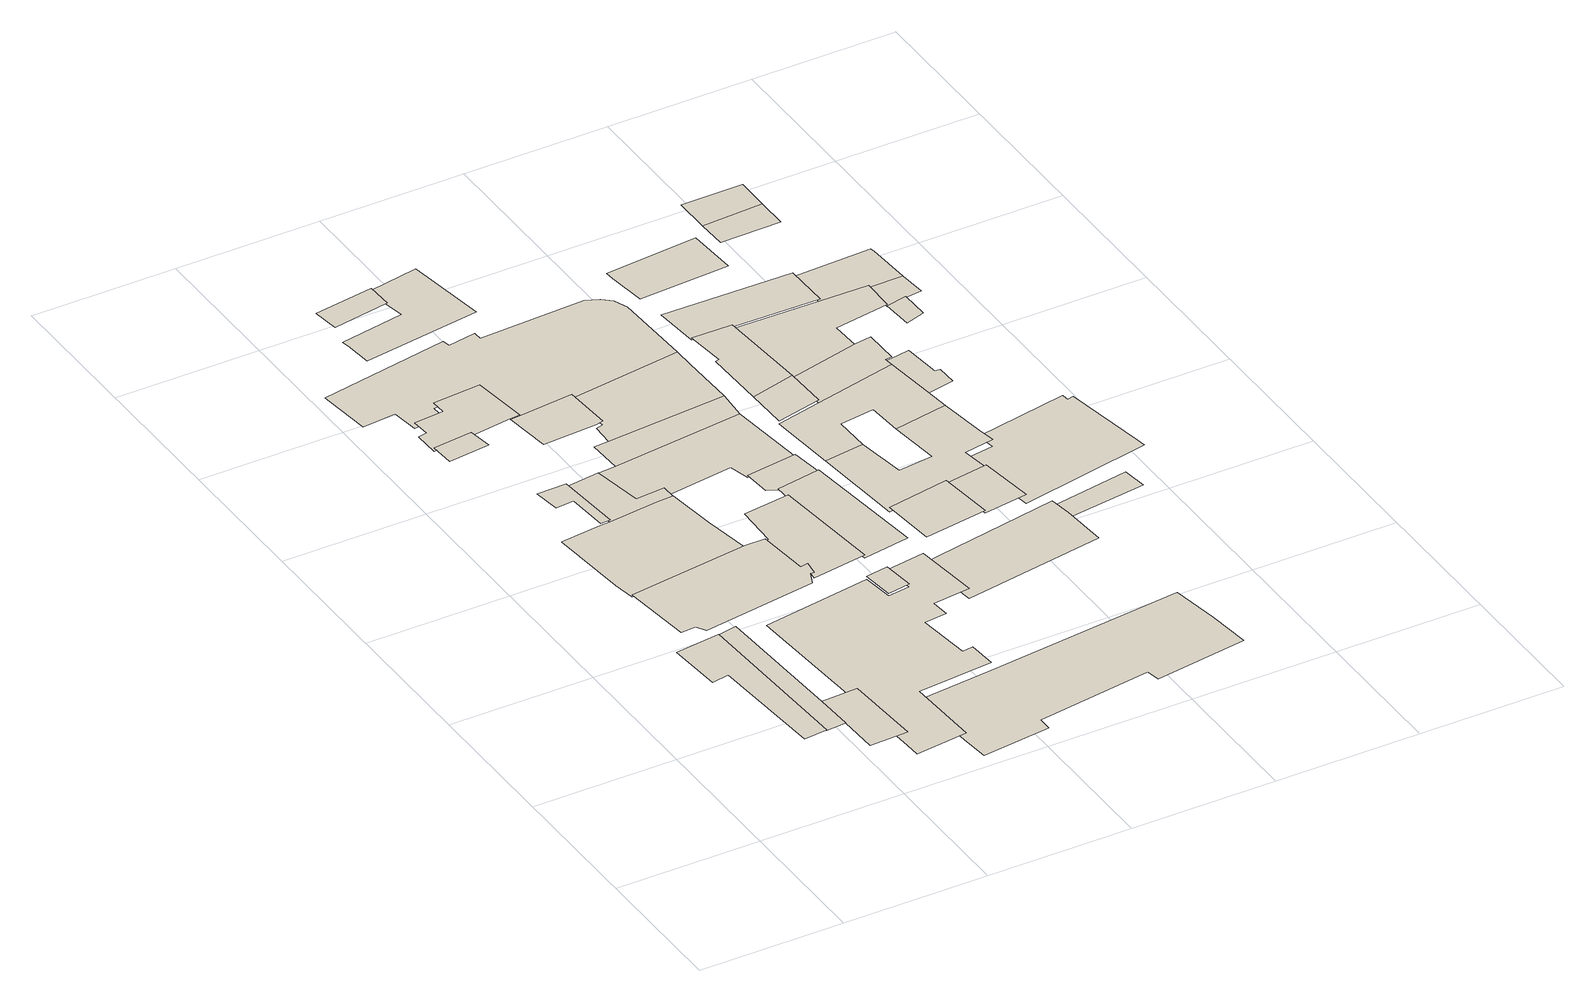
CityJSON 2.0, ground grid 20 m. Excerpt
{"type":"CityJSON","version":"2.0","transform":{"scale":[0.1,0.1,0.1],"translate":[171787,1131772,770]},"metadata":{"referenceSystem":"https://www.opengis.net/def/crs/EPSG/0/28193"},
"CityObjects":{
"building1":{"type":"Building","attributes":{"material":{"value":"dressed stone","sources":[{"name":"Amiran Atlas, sheet 11, map 4.2","type":"Secondary cartographic source"}],"paradata":{"author":"Beatrice Vaienti","date":"29-05-2023","version":0}},"time":{"estimatedStart":{"year":1841},"estimatedEnd":{"year":1938}},"roof":{"type":{"value":"hip","paradata":{"type":"user","author":"Beatrice Vaienti","date":"29-05-2023","comments":"In the Atlas the value is reported is 'gabled (tiles)', however it is not clear whether it refers to a hip or a gable roof. Therefore we assigned a random value between the two.","version":0}}},"numberOfFloors":{"value":"3","sources":[{"name":"Amiran Atlas, sheet 12, map 4.3","type":"Secondary cartographic source"}],"paradata":{"type":"user","author":"Beatrice Vaienti","date":"29-05-2023","comments":"In the atlas the value is \"1-3\", we have chosen a random value between 1 and 3 assigning a higher probability to 1 and 2 floors, respectively p=[0.35,0.35,0.3] for 1, 2, 3 floors","version":0}},"updatedGeometry":true,"terrainDifference":{"value":"0.7211986708840122"}},"geometry":[{"type":"MultiSurface","lod":"0","boundaries":[[[0,1,2,3,4,5]]]}]},
"building2":{"type":"Building","attributes":{"material":{"paradata":{"version":0}},"time":{"estimatedStart":{"year":1841},"estimatedEnd":{"year":1938}},"roof":{"type":{"value":"flat","paradata":{"type":"predicted","date":"05-06-2023","comments":"Random Forest Classifier","version":0}}},"numberOfFloors":{"value":"1","sources":[{"name":"Amiran Atlas, sheet 12, map 4.3","type":"Secondary cartographic source"}],"paradata":{"type":"user","author":"Beatrice Vaienti","date":"29-05-2023","comments":"In the atlas the value is \"1-3\", we have chosen a random value between 1 and 3 assigning a higher probability to 1 and 2 floors, respectively p=[0.35,0.35,0.3] for 1, 2, 3 floors","version":0}},"updatedGeometry":true,"terrainDifference":{"value":"0.6657682129832684"}},"geometry":[{"type":"MultiSurface","lod":"0","boundaries":[[[6,7,8,9,10,11]]]}]},
"building3":{"type":"Building","attributes":{"material":{"value":"dressed stone","sources":[{"name":"Amiran Atlas, sheet 11, map 4.2","type":"Secondary cartographic source"}],"paradata":{"author":"Beatrice Vaienti","date":"29-05-2023","version":0}},"time":{"estimatedStart":{"year":1841},"estimatedEnd":{"year":1938}},"roof":{"type":{"value":"hip","paradata":{"type":"user","author":"Beatrice Vaienti","date":"29-05-2023","comments":"In the Atlas the value is reported is 'gabled (tiles)', however it is not clear whether it refers to a hip or a gable roof. Therefore we assigned a random value between the two.","version":0}}},"numberOfFloors":{"value":"1","sources":[{"name":"Amiran Atlas, sheet 12, map 4.3","type":"Secondary cartographic source"}],"paradata":{"type":"user","author":"Beatrice Vaienti","date":"29-05-2023","comments":"In the atlas the value is \"1-3\", we have chosen a random value between 1 and 3 assigning a higher probability to 1 and 2 floors, respectively p=[0.35,0.35,0.3] for 1, 2, 3 floors","version":0}},"updatedGeometry":true,"terrainDifference":{"value":"0.5408646697022487"}},"geometry":[{"type":"MultiSurface","lod":"0","boundaries":[[[9,12,13,14,10]]]}]},
"building4":{"type":"Building","attributes":{"material":{"value":"dressed stone","sources":[{"name":"Amiran Atlas, sheet 11, map 4.2","type":"Secondary cartographic source"}],"paradata":{"author":"Beatrice Vaienti","date":"29-05-2023","version":0}},"time":{"estimatedStart":{"year":1841},"estimatedEnd":{"year":1938}},"roof":{"type":{"value":"flat","paradata":{"type":"user","author":"Beatrice Vaienti","date":"29-05-2023","version":0}}},"numberOfFloors":{"value":"3","sources":[{"name":"Amiran Atlas, sheet 12, map 4.3","type":"Secondary cartographic source"}],"paradata":{"type":"user","author":"Beatrice Vaienti","date":"29-05-2023","comments":"In the atlas the value is \"1-3\", we have chosen a random value between 1 and 3 assigning a higher probability to 1 and 2 floors, respectively p=[0.35,0.35,0.3] for 1, 2, 3 floors","version":0}},"updatedGeometry":true,"terrainDifference":{"value":"0.40396376254211647"}},"geometry":[{"type":"MultiSurface","lod":"0","boundaries":[[[15,16,17,18,19,20,21]]]}]},
"building5":{"type":"Building","attributes":{"material":{"value":"dressed stone","sources":[{"name":"Amiran Atlas, sheet 11, map 4.2","type":"Secondary cartographic source"}],"paradata":{"author":"Beatrice Vaienti","date":"29-05-2023","version":0}},"time":{"estimatedStart":{"year":1841},"estimatedEnd":{"year":1938}},"roof":{"type":{"value":"gable","paradata":{"type":"user","author":"Beatrice Vaienti","date":"29-05-2023","comments":"In the Atlas the value is reported is 'gabled (tiles)', however it is not clear whether it refers to a hip or a gable roof. Therefore we assigned a random value between the two.","version":0}}},"numberOfFloors":{"value":"2","sources":[{"name":"Amiran Atlas, sheet 12, map 4.3","type":"Secondary cartographic source"}],"paradata":{"type":"user","author":"Beatrice Vaienti","date":"29-05-2023","comments":"In the atlas the value is \"1-3\", we have chosen a random value between 1 and 3 assigning a higher probability to 1 and 2 floors, respectively p=[0.35,0.35,0.3] for 1, 2, 3 floors","version":0}},"updatedGeometry":true,"terrainDifference":{"value":"1.5438136803408853"}},"geometry":[{"type":"MultiSurface","lod":"0","boundaries":[[[22,23,24,25,26,27,28,29,30,31,32]]]}]},
"building6":{"type":"Building","attributes":{"material":{"value":"dressed stone","sources":[{"name":"Amiran Atlas, sheet 11, map 4.2","type":"Secondary cartographic source"}],"paradata":{"author":"Beatrice Vaienti","date":"29-05-2023","version":0}},"time":{"estimatedStart":{"year":1841},"estimatedEnd":{"year":1938}},"roof":{"type":{"value":"flat","paradata":{"type":"user","author":"Beatrice Vaienti","date":"29-05-2023","version":0}}},"numberOfFloors":{"value":"2","sources":[{"name":"Amiran Atlas, sheet 12, map 4.3","type":"Secondary cartographic source"}],"paradata":{"type":"user","author":"Beatrice Vaienti","date":"29-05-2023","comments":"In the atlas the value is \"1-3\", we have chosen a random value between 1 and 3 assigning a higher probability to 1 and 2 floors, respectively p=[0.35,0.35,0.3] for 1, 2, 3 floors","version":0}},"updatedGeometry":true,"terrainDifference":{"value":"0.45696087743050884"}},"geometry":[{"type":"MultiSurface","lod":"0","boundaries":[[[33,34,35,36]]]}]},
"building7":{"type":"Building","attributes":{"material":{"value":"dressed stone","sources":[{"name":"Amiran Atlas, sheet 11, map 4.2","type":"Secondary cartographic source"}],"paradata":{"author":"Beatrice Vaienti","date":"29-05-2023","version":0}},"time":{"estimatedStart":{"year":1841},"estimatedEnd":{"year":1938}},"roof":{"type":{"value":"gable","paradata":{"type":"user","author":"Beatrice Vaienti","date":"29-05-2023","comments":"In the Atlas the value is reported is 'gabled (tiles)', however it is not clear whether it refers to a hip or a gable roof. Therefore we assigned a random value between the two.","version":0}}},"numberOfFloors":{"value":"2","sources":[{"name":"Amiran Atlas, sheet 12, map 4.3","type":"Secondary cartographic source"}],"paradata":{"type":"user","author":"Beatrice Vaienti","date":"29-05-2023","comments":"In the atlas the value is \"1-3\", we have chosen a random value between 1 and 3 assigning a higher probability to 1 and 2 floors, respectively p=[0.35,0.35,0.3] for 1, 2, 3 floors","version":0}},"updatedGeometry":true,"terrainDifference":{"value":"1.4872227046109037"}},"geometry":[{"type":"MultiSurface","lod":"0","boundaries":[[[37,38,39,40,41,42,43,44,45]]]}]},
"building8":{"type":"Building","attributes":{"material":{"value":"dressed stone","sources":[{"name":"Amiran Atlas, sheet 11, map 4.2","type":"Secondary cartographic source"}],"paradata":{"author":"Beatrice Vaienti","date":"29-05-2023","version":0}},"time":{"estimatedStart":{"year":1841},"estimatedEnd":{"year":1938}},"roof":{"type":{"value":"flat","paradata":{"type":"user","author":"Beatrice Vaienti","date":"29-05-2023","version":0}}},"numberOfFloors":{"value":"3","sources":[{"name":"Amiran Atlas, sheet 12, map 4.3","type":"Secondary cartographic source"}],"paradata":{"type":"user","author":"Beatrice Vaienti","date":"29-05-2023","comments":"In the atlas the value is \"1-3\", we have chosen a random value between 1 and 3 assigning a higher probability to 1 and 2 floors, respectively p=[0.35,0.35,0.3] for 1, 2, 3 floors","version":0}},"updatedGeometry":true,"terrainDifference":{"value":"0.7881092323838966"}},"geometry":[{"type":"MultiSurface","lod":"0","boundaries":[[[46,47,48,49,50,51,52,53,54,55]]]}]},
"building9":{"type":"Building","attributes":{"material":{"value":"dressed stone","sources":[{"name":"Amiran Atlas, sheet 11, map 4.2","type":"Secondary cartographic source"}],"paradata":{"author":"Beatrice Vaienti","date":"29-05-2023","version":0}},"time":{"estimatedStart":{"year":1841},"estimatedEnd":{"year":1938}},"roof":{"type":{"value":"flat","paradata":{"type":"user","author":"Beatrice Vaienti","date":"29-05-2023","version":0}}},"numberOfFloors":{"value":"3","sources":[{"name":"Amiran Atlas, sheet 12, map 4.3","type":"Secondary cartographic source"}],"paradata":{"type":"user","author":"Beatrice Vaienti","date":"29-05-2023","comments":"In the atlas the value is \"1-3\", we have chosen a random value between 1 and 3 assigning a higher probability to 1 and 2 floors, respectively p=[0.35,0.35,0.3] for 1, 2, 3 floors","version":0}},"updatedGeometry":true,"terrainDifference":{"value":"2.221417963401764"}},"geometry":[{"type":"MultiSurface","lod":"0","boundaries":[[[56,57,58,59,60,61,62,63,64,65,66,67,68,69,70,71,72,73]]]}]},
"building10":{"type":"Building","attributes":{"material":{"value":"dressed stone","sources":[{"name":"Amiran Atlas, sheet 11, map 4.2","type":"Secondary cartographic source"}],"paradata":{"author":"Beatrice Vaienti","date":"29-05-2023","version":0}},"time":{"estimatedStart":{"year":1841},"estimatedEnd":{"year":1938}},"roof":{"type":{"value":"hip","paradata":{"type":"user","author":"Beatrice Vaienti","date":"29-05-2023","comments":"In the Atlas the value is reported is 'gabled (tiles)', however it is not clear whether it refers to a hip or a gable roof. Therefore we assigned a random value between the two.","version":0}}},"numberOfFloors":{"value":"2","sources":[{"name":"Amiran Atlas, sheet 12, map 4.3","type":"Secondary cartographic source"}],"paradata":{"type":"user","author":"Beatrice Vaienti","date":"29-05-2023","comments":"In the atlas the value is \"1-3\", we have chosen a random value between 1 and 3 assigning a higher probability to 1 and 2 floors, respectively p=[0.35,0.35,0.3] for 1, 2, 3 floors","version":0}},"updatedGeometry":true,"terrainDifference":{"value":"0.6509063403410837"}},"geometry":[{"type":"MultiSurface","lod":"0","boundaries":[[[74,75,76,77,78,79]]]}]},
"building11":{"type":"Building","attributes":{"material":{"value":"dressed stone","sources":[{"name":"Amiran Atlas, sheet 11, map 4.2","type":"Secondary cartographic source"}],"paradata":{"author":"Beatrice Vaienti","date":"29-05-2023","version":0}},"time":{"estimatedStart":{"year":1841},"estimatedEnd":{"year":1938}},"roof":{"type":{"value":"flat","paradata":{"type":"user","author":"Beatrice Vaienti","date":"29-05-2023","version":0}}},"numberOfFloors":{"value":"2","sources":[{"name":"Amiran Atlas, sheet 12, map 4.3","type":"Secondary cartographic source"}],"paradata":{"type":"user","author":"Beatrice Vaienti","date":"29-05-2023","comments":"In the atlas the value is \"1-3\", we have chosen a random value between 1 and 3 assigning a higher probability to 1 and 2 floors, respectively p=[0.35,0.35,0.3] for 1, 2, 3 floors","version":0}},"updatedGeometry":true,"terrainDifference":{"value":"0.55292690276762"}},"geometry":[{"type":"MultiSurface","lod":"0","boundaries":[[[80,81,82,83,84,85]]]}]},
"building12":{"type":"Building","attributes":{"material":{"value":"dressed stone","sources":[{"name":"Amiran Atlas, sheet 11, map 4.2","type":"Secondary cartographic source"}],"paradata":{"author":"Beatrice Vaienti","date":"29-05-2023","version":0}},"time":{"estimatedStart":{"year":1841},"estimatedEnd":{"year":1938}},"roof":{"type":{"value":"flat","paradata":{"type":"user","author":"Beatrice Vaienti","date":"29-05-2023","version":0}}},"numberOfFloors":{"value":"3","sources":[{"name":"Amiran Atlas, sheet 12, map 4.3","type":"Secondary cartographic source"}],"paradata":{"type":"user","author":"Beatrice Vaienti","date":"29-05-2023","comments":"In the atlas the value is \"1-3\", we have chosen a random value between 1 and 3 assigning a higher probability to 1 and 2 floors, respectively p=[0.35,0.35,0.3] for 1, 2, 3 floors","version":0}},"updatedGeometry":true,"terrainDifference":{"value":"0.27722707867447755"}},"geometry":[{"type":"MultiSurface","lod":"0","boundaries":[[[86,87,88,89]]]}]},
"building13":{"type":"Building","attributes":{"material":{"value":"dressed stone","sources":[{"name":"Amiran Atlas, sheet 11, map 4.2","type":"Secondary cartographic source"}],"paradata":{"author":"Beatrice Vaienti","date":"29-05-2023","version":0}},"time":{"estimatedStart":{"year":1841},"estimatedEnd":{"year":1938}},"roof":{"type":{"value":"flat","paradata":{"type":"user","author":"Beatrice Vaienti","date":"29-05-2023","version":0}}},"numberOfFloors":{"value":"7","sources":[{"name":"Amiran Atlas, sheet 12, map 4.3","type":"Secondary cartographic source"}],"paradata":{"type":"user","author":"Beatrice Vaienti","date":"29-05-2023","comments":"In the atlas the value is \"6+\", we have chosen a random value between 6 and 8 assigning the same probability to the three values","version":0}},"updatedGeometry":true,"terrainDifference":{"value":"0.2778115445837611"}},"geometry":[{"type":"MultiSurface","lod":"0","boundaries":[[[90,91,92,93]]]}]},
"building14":{"type":"Building","attributes":{"material":{"value":"dressed stone","sources":[{"name":"Amiran Atlas, sheet 11, map 4.2","type":"Secondary cartographic source"}],"paradata":{"author":"Beatrice Vaienti","date":"29-05-2023","version":0}},"time":{"estimatedStart":{"year":1841},"estimatedEnd":{"year":1938}},"roof":{"type":{"value":"flat","paradata":{"type":"user","author":"Beatrice Vaienti","date":"29-05-2023","version":0}}},"numberOfFloors":{"value":"1","sources":[{"name":"Amiran Atlas, sheet 12, map 4.3","type":"Secondary cartographic source"}],"paradata":{"type":"user","author":"Beatrice Vaienti","date":"29-05-2023","comments":"In the atlas the value is \"1-3\", we have chosen a random value between 1 and 3 assigning a higher probability to 1 and 2 floors, respectively p=[0.35,0.35,0.3] for 1, 2, 3 floors","version":0}},"updatedGeometry":true,"terrainDifference":{"value":"1.0032849347318988"}},"geometry":[{"type":"MultiSurface","lod":"0","boundaries":[[[94,95,96,97,98,99,100,101]]]}]},
"building15":{"type":"Building","attributes":{"material":{"value":"dressed stone","sources":[{"name":"Amiran Atlas, sheet 11, map 4.2","type":"Secondary cartographic source"}],"paradata":{"author":"Beatrice Vaienti","date":"29-05-2023","version":0}},"time":{"estimatedStart":{"year":1841},"estimatedEnd":{"year":1938}},"roof":{"type":{"value":"flat","paradata":{"type":"user","author":"Beatrice Vaienti","date":"29-05-2023","version":0}}},"numberOfFloors":{"value":"2","sources":[{"name":"Amiran Atlas, sheet 12, map 4.3","type":"Secondary cartographic source"}],"paradata":{"type":"user","author":"Beatrice Vaienti","date":"29-05-2023","comments":"In the atlas the value is \"1-3\", we have chosen a random value between 1 and 3 assigning a higher probability to 1 and 2 floors, respectively p=[0.35,0.35,0.3] for 1, 2, 3 floors","version":0}},"updatedGeometry":true,"terrainDifference":{"value":"1.4327504227539758"}},"geometry":[{"type":"MultiSurface","lod":"0","boundaries":[[[102,103,104,105,106,107,108,109,110,111,112,113,114,115,116,117,118,119,120]]]}]},
"building16":{"type":"Building","attributes":{"material":{"value":"dressed stone","sources":[{"name":"Amiran Atlas, sheet 11, map 4.2","type":"Secondary cartographic source"}],"paradata":{"author":"Beatrice Vaienti","date":"29-05-2023","version":0}},"time":{"estimatedStart":{"year":1841},"estimatedEnd":{"year":1938}},"roof":{"type":{"value":"flat","paradata":{"type":"user","author":"Beatrice Vaienti","date":"29-05-2023","version":0}}},"numberOfFloors":{"value":"2","sources":[{"name":"Amiran Atlas, sheet 12, map 4.3","type":"Secondary cartographic source"}],"paradata":{"type":"user","author":"Beatrice Vaienti","date":"29-05-2023","comments":"In the atlas the value is \"1-3\", we have chosen a random value between 1 and 3 assigning a higher probability to 1 and 2 floors, respectively p=[0.35,0.35,0.3] for 1, 2, 3 floors","version":0}},"updatedGeometry":true,"terrainDifference":{"value":"0.5566659890222363"}},"geometry":[{"type":"MultiSurface","lod":"0","boundaries":[[[121,122,123,124,125,126,127,128]]]}]},
"building17":{"type":"Building","attributes":{"material":{"value":"dressed stone","sources":[{"name":"Amiran Atlas, sheet 11, map 4.2","type":"Secondary cartographic source"}],"paradata":{"author":"Beatrice Vaienti","date":"29-05-2023","version":0}},"time":{"estimatedStart":{"year":1841},"estimatedEnd":{"year":1938}},"roof":{"type":{"value":"gable","paradata":{"type":"user","author":"Beatrice Vaienti","date":"29-05-2023","comments":"In the Atlas the value is reported is 'gabled (tiles)', however it is not clear whether it refers to a hip or a gable roof. Therefore we assigned a random value between the two.","version":0}}},"numberOfFloors":{"value":"1","sources":[{"name":"Amiran Atlas, sheet 12, map 4.3","type":"Secondary cartographic source"}],"paradata":{"type":"user","author":"Beatrice Vaienti","date":"29-05-2023","comments":"In the atlas the value is \"1-3\", we have chosen a random value between 1 and 3 assigning a higher probability to 1 and 2 floors, respectively p=[0.35,0.35,0.3] for 1, 2, 3 floors","version":0}},"updatedGeometry":true,"terrainDifference":{"value":"1.5223226653775201"}},"geometry":[{"type":"MultiSurface","lod":"0","boundaries":[[[129,130,131,132,133,134,135,136,137]]]}]},
"building18":{"type":"Building","attributes":{"material":{"value":"dressed stone","sources":[{"name":"Amiran Atlas, sheet 11, map 4.2","type":"Secondary cartographic source"}],"paradata":{"author":"Beatrice Vaienti","date":"29-05-2023","version":0}},"time":{"estimatedStart":{"year":1841},"estimatedEnd":{"year":1938}},"roof":{"type":{"value":"flat","paradata":{"type":"user","author":"Beatrice Vaienti","date":"29-05-2023","version":0}}},"numberOfFloors":{"value":"2","sources":[{"name":"Amiran Atlas, sheet 12, map 4.3","type":"Secondary cartographic source"}],"paradata":{"type":"user","author":"Beatrice Vaienti","date":"29-05-2023","comments":"In the atlas the value is \"1-3\", we have chosen a random value between 1 and 3 assigning a higher probability to 1 and 2 floors, respectively p=[0.35,0.35,0.3] for 1, 2, 3 floors","version":0}},"updatedGeometry":true,"terrainDifference":{"value":"2.9326550982641058"}},"geometry":[{"type":"MultiSurface","lod":"0","boundaries":[[[138,139,140,141,142,143,144,145,146,147,148]]]}]},
"building19":{"type":"Building","attributes":{"material":{"value":"dressed stone","sources":[{"name":"Amiran Atlas, sheet 11, map 4.2","type":"Secondary cartographic source"}],"paradata":{"author":"Beatrice Vaienti","date":"29-05-2023","version":0}},"time":{"estimatedStart":{"year":1841},"estimatedEnd":{"year":1938}},"roof":{"type":{"value":"hip","paradata":{"type":"user","author":"Beatrice Vaienti","date":"29-05-2023","comments":"In the Atlas the value is reported is 'gabled (tiles)', however it is not clear whether it refers to a hip or a gable roof. Therefore we assigned a random value between the two.","version":0}}},"numberOfFloors":{"value":"3","sources":[{"name":"Amiran Atlas, sheet 12, map 4.3","type":"Secondary cartographic source"}],"paradata":{"type":"user","author":"Beatrice Vaienti","date":"29-05-2023","comments":"In the atlas the value is \"1-3\", we have chosen a random value between 1 and 3 assigning a higher probability to 1 and 2 floors, respectively p=[0.35,0.35,0.3] for 1, 2, 3 floors","version":0}},"updatedGeometry":true,"terrainDifference":{"value":"1.0525117178711807"}},"geometry":[{"type":"MultiSurface","lod":"0","boundaries":[[[135,134,149,150,151]]]}]},
"building20":{"type":"Building","attributes":{"material":{"value":"dressed stone","sources":[{"name":"Amiran Atlas, sheet 11, map 4.2","type":"Secondary cartographic source"}],"paradata":{"author":"Beatrice Vaienti","date":"29-05-2023","version":0}},"time":{"estimatedStart":{"year":1841},"estimatedEnd":{"year":1938}},"roof":{"type":{"value":"flat","paradata":{"type":"user","author":"Beatrice Vaienti","date":"29-05-2023","version":0}}},"numberOfFloors":{"value":"3","sources":[{"name":"Amiran Atlas, sheet 12, map 4.3","type":"Secondary cartographic source"}],"paradata":{"type":"user","author":"Beatrice Vaienti","date":"29-05-2023","comments":"In the atlas the value is \"1-3\", we have chosen a random value between 1 and 3 assigning a higher probability to 1 and 2 floors, respectively p=[0.35,0.35,0.3] for 1, 2, 3 floors","version":0}},"updatedGeometry":true,"terrainDifference":{"value":"0.955369035661337"}},"geometry":[{"type":"MultiSurface","lod":"0","boundaries":[[[152,153,154,155,156]]]}]},
"building21":{"type":"Building","attributes":{"material":{"value":"dressed stone","sources":[{"name":"Amiran Atlas, sheet 11, map 4.2","type":"Secondary cartographic source"}],"paradata":{"author":"Beatrice Vaienti","date":"29-05-2023","version":0}},"time":{"estimatedStart":{"year":1841},"estimatedEnd":{"year":1938}},"roof":{"type":{"value":"flat","paradata":{"type":"user","author":"Beatrice Vaienti","date":"29-05-2023","version":0}}},"numberOfFloors":{"value":"3","sources":[{"name":"Amiran Atlas, sheet 12, map 4.3","type":"Secondary cartographic source"}],"paradata":{"type":"user","author":"Beatrice Vaienti","date":"29-05-2023","comments":"In the atlas the value is \"1-3\", we have chosen a random value between 1 and 3 assigning a higher probability to 1 and 2 floors, respectively p=[0.35,0.35,0.3] for 1, 2, 3 floors","version":0}},"updatedGeometry":true,"terrainDifference":{"value":"0.5806407197669614"}},"geometry":[{"type":"MultiSurface","lod":"0","boundaries":[[[157,158,159,160,161]]]}]},
"building22":{"type":"Building","attributes":{"material":{"value":"dressed stone","sources":[{"name":"Amiran Atlas, sheet 11, map 4.2","type":"Secondary cartographic source"}],"paradata":{"author":"Beatrice Vaienti","date":"29-05-2023","version":0}},"time":{"estimatedStart":{"year":1841},"estimatedEnd":{"year":1938}},"roof":{"type":{"value":"hip","paradata":{"type":"user","author":"Beatrice Vaienti","date":"29-05-2023","comments":"In the Atlas the value is reported is 'gabled (tiles)', however it is not clear whether it refers to a hip or a gable roof. Therefore we assigned a random value between the two.","version":0}}},"numberOfFloors":{"value":"3","sources":[{"name":"Amiran Atlas, sheet 12, map 4.3","type":"Secondary cartographic source"}],"paradata":{"type":"user","author":"Beatrice Vaienti","date":"29-05-2023","comments":"In the atlas the value is \"1-3\", we have chosen a random value between 1 and 3 assigning a higher probability to 1 and 2 floors, respectively p=[0.35,0.35,0.3] for 1, 2, 3 floors","version":0}},"updatedGeometry":true,"terrainDifference":{"value":"0.7499141088135075"}},"geometry":[{"type":"MultiSurface","lod":"0","boundaries":[[[106,105,162,163,150,149,164]]]}]},
"building23":{"type":"Building","attributes":{"material":{"value":"dressed stone","sources":[{"name":"Amiran Atlas, sheet 11, map 4.2","type":"Secondary cartographic source"}],"paradata":{"author":"Beatrice Vaienti","date":"29-05-2023","version":0}},"time":{"estimatedStart":{"year":1841},"estimatedEnd":{"year":1938}},"roof":{"type":{"value":"flat","paradata":{"type":"user","author":"Beatrice Vaienti","date":"29-05-2023","version":0}}},"numberOfFloors":{"value":"2","sources":[{"name":"Amiran Atlas, sheet 12, map 4.3","type":"Secondary cartographic source"}],"paradata":{"type":"user","author":"Beatrice Vaienti","date":"29-05-2023","comments":"In the atlas the value is \"1-3\", we have chosen a random value between 1 and 3 assigning a higher probability to 1 and 2 floors, respectively p=[0.35,0.35,0.3] for 1, 2, 3 floors","version":0}},"updatedGeometry":true,"terrainDifference":{"value":"0.7308551297438098"}},"geometry":[{"type":"MultiSurface","lod":"0","boundaries":[[[165,166,167,168]]]}]},
"building24":{"type":"Building","attributes":{"material":{"value":"dressed stone","sources":[{"name":"Amiran Atlas, sheet 11, map 4.2","type":"Secondary cartographic source"}],"paradata":{"author":"Beatrice Vaienti","date":"29-05-2023","version":0}},"time":{"estimatedStart":{"year":1841},"estimatedEnd":{"year":1938}},"roof":{"type":{"value":"flat","paradata":{"type":"user","author":"Beatrice Vaienti","date":"29-05-2023","version":0}}},"numberOfFloors":{"value":"1","sources":[{"name":"Amiran Atlas, sheet 12, map 4.3","type":"Secondary cartographic source"}],"paradata":{"type":"user","author":"Beatrice Vaienti","date":"29-05-2023","comments":"In the atlas the value is \"1-3\", we have chosen a random value between 1 and 3 assigning a higher probability to 1 and 2 floors, respectively p=[0.35,0.35,0.3] for 1, 2, 3 floors","version":0}},"updatedGeometry":true,"terrainDifference":{"value":"1.5607851465814748"}},"geometry":[{"type":"MultiSurface","lod":"0","boundaries":[[[169,170,171,172,173]]]}]},
"building25":{"type":"Building","attributes":{"material":{"value":"dressed stone","sources":[{"name":"Amiran Atlas, sheet 11, map 4.2","type":"Secondary cartographic source"}],"paradata":{"author":"Beatrice Vaienti","date":"29-05-2023","version":0}},"time":{"estimatedStart":{"year":1841},"estimatedEnd":{"year":1938}},"roof":{"type":{"value":"hip","paradata":{"type":"user","author":"Beatrice Vaienti","date":"29-05-2023","comments":"In the Atlas the value is reported is 'gabled (tiles)', however it is not clear whether it refers to a hip or a gable roof. Therefore we assigned a random value between the two.","version":0}}},"numberOfFloors":{"value":"2","sources":[{"name":"Amiran Atlas, sheet 12, map 4.3","type":"Secondary cartographic source"}],"paradata":{"type":"user","author":"Beatrice Vaienti","date":"29-05-2023","comments":"In the atlas the value is \"1-3\", we have chosen a random value between 1 and 3 assigning a higher probability to 1 and 2 floors, respectively p=[0.35,0.35,0.3] for 1, 2, 3 floors","version":0}},"updatedGeometry":true,"terrainDifference":{"value":"0.20761943484446965"}},"geometry":[{"type":"MultiSurface","lod":"0","boundaries":[[[174,175,176,177]]]}]},
"building26":{"type":"Building","attributes":{"material":{"value":"dressed stone","sources":[{"name":"Amiran Atlas, sheet 11, map 4.2","type":"Secondary cartographic source"}],"paradata":{"author":"Beatrice Vaienti","date":"29-05-2023","version":0}},"time":{"estimatedStart":{"year":1841},"estimatedEnd":{"year":1938}},"roof":{"type":{"value":"flat","paradata":{"type":"user","author":"Beatrice Vaienti","date":"29-05-2023","version":0}}},"numberOfFloors":{"value":"1","sources":[{"name":"Amiran Atlas, sheet 12, map 4.3","type":"Secondary cartographic source"}],"paradata":{"type":"user","author":"Beatrice Vaienti","date":"29-05-2023","comments":"In the atlas the value is \"1-3\", we have chosen a random value between 1 and 3 assigning a higher probability to 1 and 2 floors, respectively p=[0.35,0.35,0.3] for 1, 2, 3 floors","version":0}},"updatedGeometry":true,"terrainDifference":{"value":"1.3945629505513935"}},"geometry":[{"type":"MultiSurface","lod":"0","boundaries":[[[178,179,180,181,182,183,184,185,186,187,188,189]]]}]},
"building27":{"type":"Building","attributes":{"material":{"value":"dressed stone","sources":[{"name":"Amiran Atlas, sheet 11, map 4.2","type":"Secondary cartographic source"}],"paradata":{"author":"Beatrice Vaienti","date":"29-05-2023","version":0}},"time":{"estimatedStart":{"year":1841},"estimatedEnd":{"year":1938}},"roof":{"type":{"value":"gable","paradata":{"type":"user","author":"Beatrice Vaienti","date":"29-05-2023","comments":"In the Atlas the value is reported is 'gabled (tiles)', however it is not clear whether it refers to a hip or a gable roof. Therefore we assigned a random value between the two.","version":0}}},"numberOfFloors":{"value":"3","sources":[{"name":"Amiran Atlas, sheet 12, map 4.3","type":"Secondary cartographic source"}],"paradata":{"type":"user","author":"Beatrice Vaienti","date":"29-05-2023","comments":"In the atlas the value is \"1-3\", we have chosen a random value between 1 and 3 assigning a higher probability to 1 and 2 floors, respectively p=[0.35,0.35,0.3] for 1, 2, 3 floors","version":0}},"updatedGeometry":true,"terrainDifference":{"value":"0.2122057328724768"}},"geometry":[{"type":"MultiSurface","lod":"0","boundaries":[[[175,174,190,191,192,193]]]}]},
"building28":{"type":"Building","attributes":{"material":{"value":"dressed stone","sources":[{"name":"Amiran Atlas, sheet 11, map 4.2","type":"Secondary cartographic source"}],"paradata":{"author":"Beatrice Vaienti","date":"29-05-2023","version":0}},"time":{"estimatedStart":{"year":1841},"estimatedEnd":{"year":1938}},"roof":{"type":{"value":"flat","paradata":{"type":"user","author":"Beatrice Vaienti","date":"29-05-2023","version":0}}},"numberOfFloors":{"value":"1","sources":[{"name":"Amiran Atlas, sheet 12, map 4.3","type":"Secondary cartographic source"}],"paradata":{"type":"user","author":"Beatrice Vaienti","date":"29-05-2023","comments":"In the atlas the value is \"1-3\", we have chosen a random value between 1 and 3 assigning a higher probability to 1 and 2 floors, respectively p=[0.35,0.35,0.3] for 1, 2, 3 floors","version":0}},"updatedGeometry":true,"terrainDifference":{"value":"0.5282378837094875"}},"geometry":[{"type":"MultiSurface","lod":"0","boundaries":[[[194,195,196,197]]]}]},
"building29":{"type":"Building","attributes":{"material":{"value":"dressed stone","sources":[{"name":"Amiran Atlas, sheet 11, map 4.2","type":"Secondary cartographic source"}],"paradata":{"author":"Beatrice Vaienti","date":"29-05-2023","version":0}},"time":{"estimatedStart":{"year":1841},"estimatedEnd":{"year":1938}},"roof":{"type":{"value":"flat","paradata":{"type":"user","author":"Beatrice Vaienti","date":"29-05-2023","version":0}}},"numberOfFloors":{"value":"3","sources":[{"name":"Amiran Atlas, sheet 12, map 4.3","type":"Secondary cartographic source"}],"paradata":{"type":"user","author":"Beatrice Vaienti","date":"29-05-2023","comments":"In the atlas the value is \"1-3\", we have chosen a random value between 1 and 3 assigning a higher probability to 1 and 2 floors, respectively p=[0.35,0.35,0.3] for 1, 2, 3 floors","version":0}},"updatedGeometry":true,"terrainDifference":{"value":"0.9056922730818624"}},"geometry":[{"type":"MultiSurface","lod":"0","boundaries":[[[179,178,198,199,187,186,200,201,202,203]]]}]},
"building30":{"type":"Building","attributes":{"material":{"value":"dressed stone","sources":[{"name":"Amiran Atlas, sheet 11, map 4.2","type":"Secondary cartographic source"}],"paradata":{"author":"Beatrice Vaienti","date":"29-05-2023","version":0}},"time":{"estimatedStart":{"year":1841},"estimatedEnd":{"year":1938}},"roof":{"type":{"value":"domed","paradata":{"type":"user","author":"Beatrice Vaienti","date":"29-05-2023","version":0}}},"numberOfFloors":{"value":"2","sources":[{"name":"Amiran Atlas, sheet 12, map 4.3","type":"Secondary cartographic source"}],"paradata":{"type":"user","author":"Beatrice Vaienti","date":"29-05-2023","comments":"In the atlas the value is \"1-3\", we have chosen a random value between 1 and 3 assigning a higher probability to 1 and 2 floors, respectively p=[0.35,0.35,0.3] for 1, 2, 3 floors","version":0}},"updatedGeometry":true,"terrainDifference":{"value":"0.4114332181338687"}},"geometry":[{"type":"MultiSurface","lod":"0","boundaries":[[[204,205,206,207,202,201,208]]]}]},
"building31":{"type":"Building","attributes":{"material":{"value":"dressed stone","sources":[{"name":"Amiran Atlas, sheet 11, map 4.2","type":"Secondary cartographic source"}],"paradata":{"author":"Beatrice Vaienti","date":"29-05-2023","version":0}},"time":{"estimatedStart":{"year":1841},"estimatedEnd":{"year":1938}},"roof":{"type":{"value":"flat","paradata":{"type":"user","author":"Beatrice Vaienti","date":"29-05-2023","version":0}}},"numberOfFloors":{"value":"2","sources":[{"name":"Amiran Atlas, sheet 12, map 4.3","type":"Secondary cartographic source"}],"paradata":{"type":"user","author":"Beatrice Vaienti","date":"29-05-2023","comments":"In the atlas the value is \"1-3\", we have chosen a random value between 1 and 3 assigning a higher probability to 1 and 2 floors, respectively p=[0.35,0.35,0.3] for 1, 2, 3 floors","version":0}},"updatedGeometry":true,"terrainDifference":{"value":"0.4349827200651635"}},"geometry":[{"type":"MultiSurface","lod":"0","boundaries":[[[209,210,211,212,213]]]}]},
"building32":{"type":"Building","attributes":{"material":{"value":"dressed stone","sources":[{"name":"Amiran Atlas, sheet 11, map 4.2","type":"Secondary cartographic source"}],"paradata":{"author":"Beatrice Vaienti","date":"29-05-2023","version":0}},"time":{"estimatedStart":{"year":1841},"estimatedEnd":{"year":1938}},"roof":{"type":{"value":"flat","paradata":{"type":"user","author":"Beatrice Vaienti","date":"29-05-2023","version":0}}},"numberOfFloors":{"value":"3","sources":[{"name":"Amiran Atlas, sheet 12, map 4.3","type":"Secondary cartographic source"}],"paradata":{"type":"user","author":"Beatrice Vaienti","date":"29-05-2023","comments":"In the atlas the value is \"1-3\", we have chosen a random value between 1 and 3 assigning a higher probability to 1 and 2 floors, respectively p=[0.35,0.35,0.3] for 1, 2, 3 floors","version":0}},"updatedGeometry":true,"terrainDifference":{"value":"0.5918276072371519"}},"geometry":[{"type":"MultiSurface","lod":"0","boundaries":[[[214,215,216,217,218]]]}]},
"building33":{"type":"Building","attributes":{"material":{"value":"dressed stone","sources":[{"name":"Amiran Atlas, sheet 11, map 4.2","type":"Secondary cartographic source"}],"paradata":{"author":"Beatrice Vaienti","date":"29-05-2023","version":0}},"time":{"estimatedStart":{"year":1841},"estimatedEnd":{"year":1938}},"roof":{"type":{"value":"flat","paradata":{"type":"user","author":"Beatrice Vaienti","date":"29-05-2023","version":0}}},"numberOfFloors":{"value":"1","sources":[{"name":"Amiran Atlas, sheet 12, map 4.3","type":"Secondary cartographic source"}],"paradata":{"type":"user","author":"Beatrice Vaienti","date":"29-05-2023","comments":"In the atlas the value is \"1-3\", we have chosen a random value between 1 and 3 assigning a higher probability to 1 and 2 floors, respectively p=[0.35,0.35,0.3] for 1, 2, 3 floors","version":0}},"updatedGeometry":true,"terrainDifference":{"value":"0.853803383197519"}},"geometry":[{"type":"MultiSurface","lod":"0","boundaries":[[[219,220,221,222]]]}]},
"building34":{"type":"Building","attributes":{"material":{"value":"dressed stone","sources":[{"name":"Amiran Atlas, sheet 11, map 4.2","type":"Secondary cartographic source"}],"paradata":{"author":"Beatrice Vaienti","date":"29-05-2023","version":0}},"time":{"estimatedStart":{"year":1841},"estimatedEnd":{"year":1938}},"roof":{"type":{"value":"gable","paradata":{"type":"user","author":"Beatrice Vaienti","date":"29-05-2023","comments":"In the Atlas the value is reported is 'gabled (tiles)', however it is not clear whether it refers to a hip or a gable roof. Therefore we assigned a random value between the two.","version":0}}},"numberOfFloors":{"value":"3","sources":[{"name":"Amiran Atlas, sheet 12, map 4.3","type":"Secondary cartographic source"}],"paradata":{"type":"user","author":"Beatrice Vaienti","date":"29-05-2023","comments":"In the atlas the value is \"1-3\", we have chosen a random value between 1 and 3 assigning a higher probability to 1 and 2 floors, respectively p=[0.35,0.35,0.3] for 1, 2, 3 floors","version":0}},"updatedGeometry":true,"terrainDifference":{"value":"0.687975350561901"}},"geometry":[{"type":"MultiSurface","lod":"0","boundaries":[[[223,224,225,226,227,228,229]]]}]},
"building35":{"type":"Building","attributes":{"material":{"value":"dressed stone","sources":[{"name":"Amiran Atlas, sheet 11, map 4.2","type":"Secondary cartographic source"}],"paradata":{"author":"Beatrice Vaienti","date":"29-05-2023","version":0}},"time":{"estimatedStart":{"year":1841},"estimatedEnd":{"year":1938}},"roof":{"type":{"value":"flat","paradata":{"type":"user","author":"Beatrice Vaienti","date":"29-05-2023","version":0}}},"numberOfFloors":{"value":"2","sources":[{"name":"Amiran Atlas, sheet 12, map 4.3","type":"Secondary cartographic source"}],"paradata":{"type":"user","author":"Beatrice Vaienti","date":"29-05-2023","comments":"In the atlas the value is \"1-3\", we have chosen a random value between 1 and 3 assigning a higher probability to 1 and 2 floors, respectively p=[0.35,0.35,0.3] for 1, 2, 3 floors","version":0}},"updatedGeometry":true,"terrainDifference":{"value":"1.3480541052797343"}},"geometry":[{"type":"MultiSurface","lod":"0","boundaries":[[[230,231,232,233,234,235,236,237,238,239]]]}]},
"building36":{"type":"Building","attributes":{"material":{"value":"dressed stone","sources":[{"name":"Amiran Atlas, sheet 11, map 4.2","type":"Secondary cartographic source"}],"paradata":{"author":"Beatrice Vaienti","date":"29-05-2023","version":0}},"time":{"estimatedStart":{"year":1841},"estimatedEnd":{"year":1938}},"roof":{"type":{"value":"domed","paradata":{"type":"user","author":"Beatrice Vaienti","date":"29-05-2023","version":0}}},"numberOfFloors":{"value":"2","sources":[{"name":"Amiran Atlas, sheet 12, map 4.3","type":"Secondary cartographic source"}],"paradata":{"type":"user","author":"Beatrice Vaienti","date":"29-05-2023","comments":"In the atlas the value is \"1-3\", we have chosen a random value between 1 and 3 assigning a higher probability to 1 and 2 floors, respectively p=[0.35,0.35,0.3] for 1, 2, 3 floors","version":0}},"updatedGeometry":true,"terrainDifference":{"value":"0.21635157506307587"}},"geometry":[{"type":"MultiSurface","lod":"0","boundaries":[[[240,241,242,243,244,245,246,247]]]}]},
"building37":{"type":"Building","attributes":{"material":{"value":"dressed stone","sources":[{"name":"Amiran Atlas, sheet 11, map 4.2","type":"Secondary cartographic source"}],"paradata":{"author":"Beatrice Vaienti","date":"29-05-2023","version":0}},"time":{"estimatedStart":{"year":1841},"estimatedEnd":{"year":1938}},"roof":{"type":{"value":"hip","paradata":{"type":"user","author":"Beatrice Vaienti","date":"29-05-2023","comments":"In the Atlas the value is reported is 'gabled (tiles)', however it is not clear whether it refers to a hip or a gable roof. Therefore we assigned a random value between the two.","version":0}}},"numberOfFloors":{"value":"3","sources":[{"name":"Amiran Atlas, sheet 12, map 4.3","type":"Secondary cartographic source"}],"paradata":{"type":"user","author":"Beatrice Vaienti","date":"29-05-2023","comments":"In the atlas the value is \"1-3\", we have chosen a random value between 1 and 3 assigning a higher probability to 1 and 2 floors, respectively p=[0.35,0.35,0.3] for 1, 2, 3 floors","version":0}},"updatedGeometry":true,"terrainDifference":{"value":"0.31185110777430236"}},"geometry":[{"type":"MultiSurface","lod":"0","boundaries":[[[248,249,250,251]]]}]},
"building38":{"type":"Building","attributes":{"material":{"value":"dressed stone","sources":[{"name":"Amiran Atlas, sheet 11, map 4.2","type":"Secondary cartographic source"}],"paradata":{"author":"Beatrice Vaienti","date":"29-05-2023","version":0}},"time":{"estimatedStart":{"year":1841},"estimatedEnd":{"year":1938}},"roof":{"type":{"value":"flat","paradata":{"type":"user","author":"Beatrice Vaienti","date":"29-05-2023","version":0}}},"numberOfFloors":{"value":"1","sources":[{"name":"Amiran Atlas, sheet 12, map 4.3","type":"Secondary cartographic source"}],"paradata":{"type":"user","author":"Beatrice Vaienti","date":"29-05-2023","comments":"In the atlas the value is \"1-3\", we have chosen a random value between 1 and 3 assigning a higher probability to 1 and 2 floors, respectively p=[0.35,0.35,0.3] for 1, 2, 3 floors","version":0}},"updatedGeometry":true,"terrainDifference":{"value":"0.14554059328662697"}},"geometry":[{"type":"MultiSurface","lod":"0","boundaries":[[[252,253,254,255]]]}]},
"building39":{"type":"Building","attributes":{"material":{"value":"dressed stone","sources":[{"name":"Amiran Atlas, sheet 11, map 4.2","type":"Secondary cartographic source"}],"paradata":{"author":"Beatrice Vaienti","date":"29-05-2023","version":0}},"time":{"estimatedStart":{"year":1841},"estimatedEnd":{"year":1938}},"roof":{"type":{"value":"flat","paradata":{"type":"user","author":"Beatrice Vaienti","date":"29-05-2023","version":0}}},"numberOfFloors":{"value":"3","sources":[{"name":"Amiran Atlas, sheet 12, map 4.3","type":"Secondary cartographic source"}],"paradata":{"type":"user","author":"Beatrice Vaienti","date":"29-05-2023","comments":"In the atlas the value is \"1-3\", we have chosen a random value between 1 and 3 assigning a higher probability to 1 and 2 floors, respectively p=[0.35,0.35,0.3] for 1, 2, 3 floors","version":0}},"updatedGeometry":true,"terrainDifference":{"value":"0.5315188798583113"}},"geometry":[{"type":"MultiSurface","lod":"0","boundaries":[[[256,257,258,259,260,261]]]}]},
"building40":{"type":"Building","attributes":{"material":{"value":"dressed stone","sources":[{"name":"Amiran Atlas, sheet 11, map 4.2","type":"Secondary cartographic source"}],"paradata":{"author":"Beatrice Vaienti","date":"29-05-2023","version":0}},"time":{"estimatedStart":{"year":1841},"estimatedEnd":{"year":1938}},"roof":{"type":{"value":"gable","paradata":{"type":"user","author":"Beatrice Vaienti","date":"29-05-2023","comments":"In the Atlas the value is reported is 'gabled (tiles)', however it is not clear whether it refers to a hip or a gable roof. Therefore we assigned a random value between the two.","version":0}}},"numberOfFloors":{"value":"3","sources":[{"name":"Amiran Atlas, sheet 12, map 4.3","type":"Secondary cartographic source"}],"paradata":{"type":"user","author":"Beatrice Vaienti","date":"29-05-2023","comments":"In the atlas the value is \"1-3\", we have chosen a random value between 1 and 3 assigning a higher probability to 1 and 2 floors, respectively p=[0.35,0.35,0.3] for 1, 2, 3 floors","version":0}},"updatedGeometry":true,"terrainDifference":{"value":"0.3144369781879941"}},"geometry":[{"type":"MultiSurface","lod":"0","boundaries":[[[249,248,262,263]]]}]},
"building41":{"type":"Building","attributes":{"material":{"value":"dressed stone","sources":[{"name":"Amiran Atlas, sheet 11, map 4.2","type":"Secondary cartographic source"}],"paradata":{"author":"Beatrice Vaienti","date":"29-05-2023","version":0}},"time":{"estimatedStart":{"year":1841},"estimatedEnd":{"year":1938}},"roof":{"type":{"value":"flat","paradata":{"type":"user","author":"Beatrice Vaienti","date":"29-05-2023","version":0}}},"numberOfFloors":{"value":"1","sources":[{"name":"Amiran Atlas, sheet 12, map 4.3","type":"Secondary cartographic source"}],"paradata":{"type":"user","author":"Beatrice Vaienti","date":"29-05-2023","comments":"In the atlas the value is \"1-3\", we have chosen a random value between 1 and 3 assigning a higher probability to 1 and 2 floors, respectively p=[0.35,0.35,0.3] for 1, 2, 3 floors","version":0}},"updatedGeometry":true,"terrainDifference":{"value":"0.2501463700233726"}},"geometry":[{"type":"MultiSurface","lod":"0","boundaries":[[[264,265,266,256,261]]]}]}
},
"vertices":[
[152,102,49],[141,342,49],[78,334,49],[84,258,49],[108,262,49],[120,99,49],
[141,342,48],[152,102,48],[167,103,48],[180,105,48],[178,158,48],[168,347,48],
[182,49,48],[235,51,48],[229,161,48],
[117,690,34],[143,692,34],[147,635,34],[161,636,34],[160,647,34],[153,728,34],[112,727,34],
[304,399,34],[312,417,34],[317,417,34],[320,437,34],[309,435,34],[302,508,34],[274,508,34],[104,485,34],[115,387,34],[136,388,34],[144,375,34],
[112,885,30],[57,878,30],[59,845,30],[117,851,30],
[254,646,31],[231,644,31],[161,636,31],[147,635,31],[89,628,31],[99,516,31],[104,485,31],[274,508,31],[263,576,31],
[185,894,25],[175,973,25],[108,967,25],[109,946,25],[67,942,25],[69,917,25],[56,914,25],[57,878,25],[112,885,25],[172,893,25],
[229,161,28],[235,51,28],[236,30,28],[309,39,28],[304,143,28],[410,153,28],[407,192,28],[392,190,28],[383,266,28],[415,270,28],[413,296,28],[466,302,28],[455,394,28],[400,385,28],[405,341,28],[374,336,28],[369,380,28],[216,356,28],
[201,734,30],[153,728,30],[161,636,30],[254,646,30],[254,667,30],[213,664,30],
[256,833,23],[266,835,23],[262,903,23],[185,894,23],[172,893,23],[180,828,23],
[164,1214,26],[80,1201,26],[85,1164,26],[165,1177,26],
[400,385,32],[369,380,32],[374,336,32],[405,341,32],
[311,515,26],[302,508,26],[309,435,26],[320,437,26],[317,417,26],[394,428,26],[378,584,26],[313,576,26],
[108,967,17],[175,973,17],[185,894,17],[262,903,17],[421,924,17],[417,1037,17],[409,1056,17],[397,1067,17],[379,1075,17],[231,1068,17],[230,1080,17],[191,1074,17],[189,1085,17],[6,1052,17],[7,1043,17],[15,976,17],[62,981,17],[67,942,17],[109,946,17],
[85,1087,23],[250,1111,23],[233,1226,23],[164,1214,23],[165,1177,23],[170,1151,23],[79,1136,23],[81,1126,23],
[213,664,17],[254,667,17],[354,681,17],[361,652,17],[433,662,17],[420,773,17],[236,752,17],[200,749,17],[201,734,17],
[575,37,16],[704,56,16],[697,118,16],[686,184,16],[410,153,16],[304,143,16],[309,42,16],[313,2,16],[409,13,16],[409,33,16],[571,56,16],
[423,815,17],[255,802,17],[234,800,17],
[439,617,22],[377,607,22],[378,584,22],[394,428,22],[460,439,22],
[361,652,20],[364,614,20],[377,607,20],[439,617,20],[433,662,20],
[266,835,17],[256,833,17],[421,895,17],
[573,449,17],[564,527,17],[477,512,17],[484,435,17],
[455,394,13],[466,302,13],[665,335,13],[660,400,13],[656,431,13],
[518,816,14],[455,800,14],[456,740,14],[519,755,14],
[521,652,10],[465,644,10],[477,512,10],[564,527,10],[625,536,10],[619,576,10],[661,583,10],[657,609,10],[648,674,10],[572,660,10],[580,588,10],[531,582,10],
[509,945,14],[453,945,14],[459,889,14],[453,888,14],
[573,449,13],[635,458,13],[625,536,13],[564,527,13],
[520,703,10],[569,710,10],[644,709,10],[636,781,10],[519,755,10],[456,740,10],
[644,795,10],[643,844,10],[620,841,10],[518,816,10],[634,794,10],
[568,1056,13],[564,1127,13],[434,1116,13],[435,1103,13],[442,1049,13],
[453,945,11],[509,945,11],[630,943,11],[629,1007,11],[448,1009,11],
[656,431,5],[660,400,5],[773,415,5],[769,450,5],
[696,896,8],[697,942,8],[630,943,8],[509,945,8],[518,816,8],[620,841,8],[618,884,8],
[818,508,0],[798,626,0],[789,624,0],[788,634,0],[657,609,0],[661,583,0],[619,576,0],[625,536,0],[635,458,0],[820,494,0],
[675,746,8],[670,799,8],[644,795,8],[634,794,8],[636,781,8],[644,709,8],[683,717,8],[682,745,8],
[672,1154,9],[587,1150,9],[588,1109,9],[672,1110,9],
[726,861,6],[725,902,6],[696,896,6],[699,853,6],
[745,943,5],[741,1006,5],[740,1012,5],[629,1007,5],[630,943,5],[697,942,5],
[673,1202,9],[587,1201,9],
[696,896,5],[725,902,5],[748,904,5]
]}
